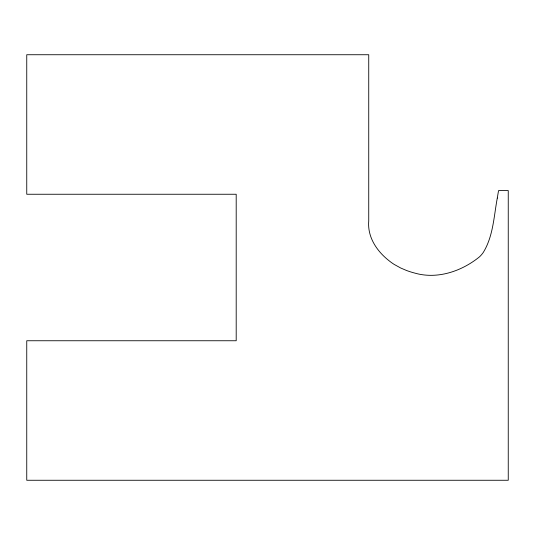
<?xml version="1.0" encoding="UTF-8"?>
<svg xmlns="http://www.w3.org/2000/svg" width="535" height="535" viewBox="0 0 535 535"><rect width="100%" height="100%" fill="white"/><g stroke="black" fill="none" stroke-linecap="round" stroke-linejoin="round"><path stroke-width="0.8" d="M497.289 198.077C493.852 216.414 493.27 236.343 483.185 252.587A29.759 29.759 0 0 1 479.561 256.78C461.879 271.191 437.476 279.611 414.879 273.111A79.936 79.936 0 0 1 406.312 270.402L400.615 267.961L394.168 264.404A55.827 55.827 0 0 1 388.805 260.532C376.774 251.029 367.358 237.038 368.735 221.042L368.735 54.737L26.75 54.737L26.75 194.252L236.196 194.252L236.196 340.748L26.75 340.748L26.75 480.263L508.25 480.263L508.25 190.567L498.54 190.6L497.289 198.077"/></g></svg>
